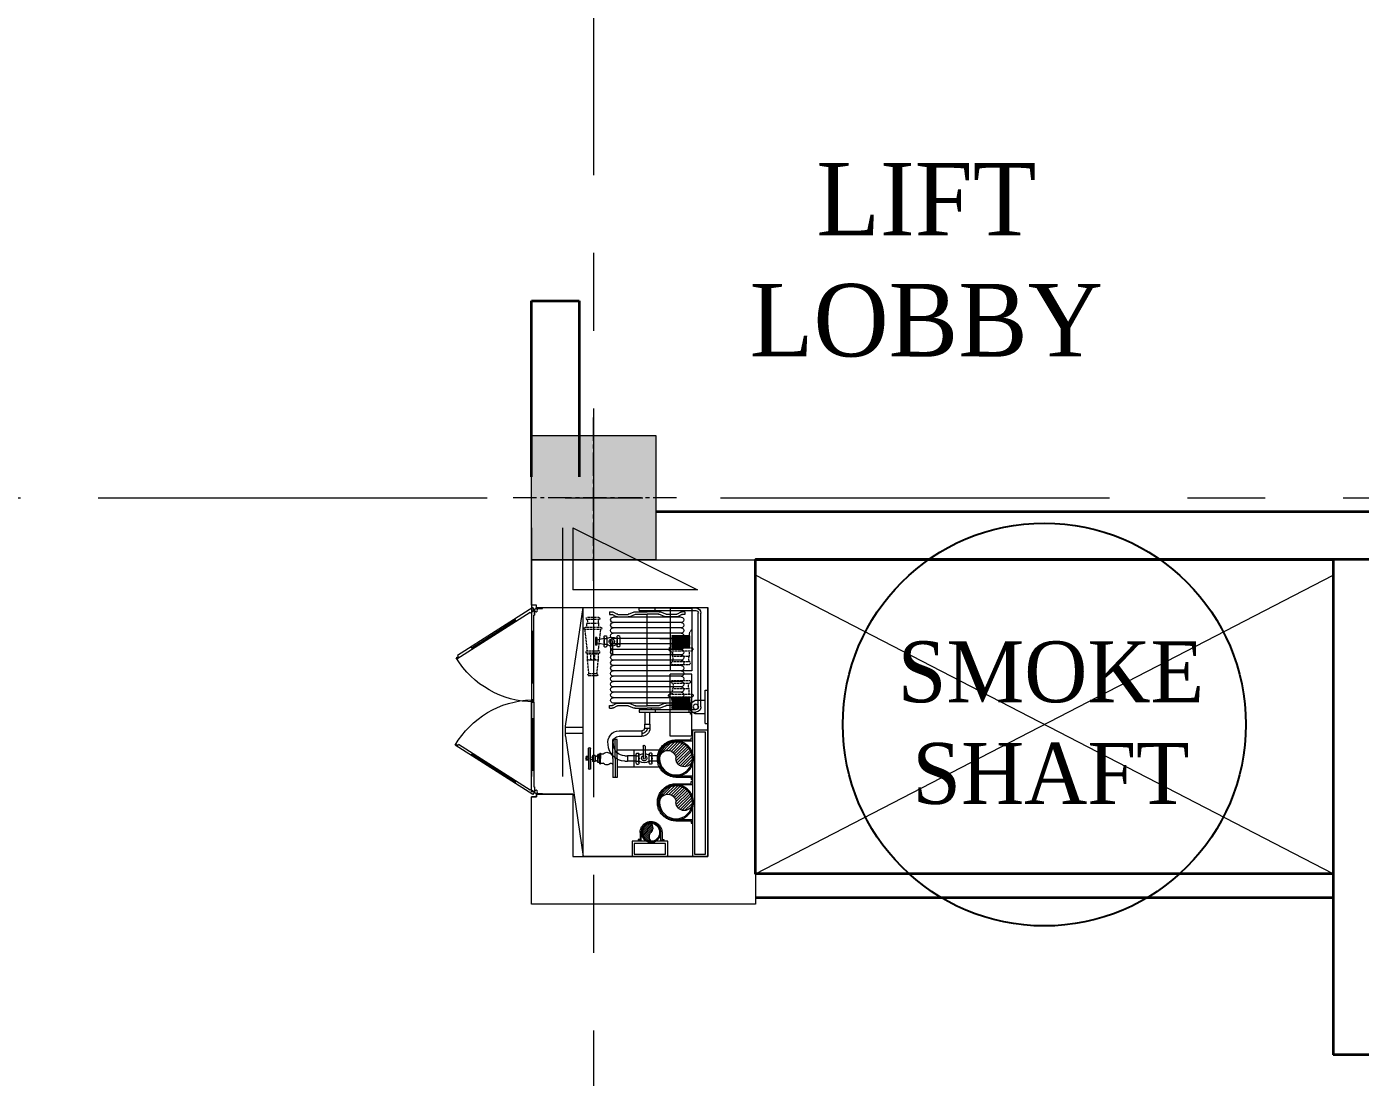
# Model space of a CAD drawing. Header units: inches. Extents: x 1789308 to 1948517, y 1504002 to 1708835.
# Drawn here: x 1890694 to 1891979, y 1666201 to 1667214 of the extents above; entities that cross this region are included whole.
import ezdxf

# ---------------------------------------------------------------- set-up
doc = ezdxf.new("R2010")
doc.units = ezdxf.units.IN
doc.header["$LTSCALE"] = 0.015
doc.header["$MEASUREMENT"] = 0
for name, pattern in [('$DDT_AUDIT_GENERATED_(C)', [0]), ('CENTER', [2, 1.25, -0.25, 0.25, -0.25]), ('CENTER2', [1.125, 0.75, -0.125, 0.125, -0.125]), ('DASHED', [19.05, 12.7, -6.35])]:
    doc.linetypes.add(name, pattern=pattern)
for name, color, linetype, lineweight in [('A-CUT-OUT LINE', 8, 'Continuous', 15), ('CENTER LINE', 1, 'CENTER2', 18), ('COLUMN - HACTH - STR', 25, '$DDT_AUDIT_GENERATED_(C)', 15), ('COLUMN - STR', 6, 'Continuous', 15), ('ELE', 8, 'Continuous', 13), ('ELE 3', 136, 'Continuous', 13), ('F-CUTOUT-SHAFT', 1, 'Continuous', 13), ('GRID - COLUMN - STR', 251, 'CENTER', 15), ('SECTION -  LINE - STR', 3, 'Continuous', 20), ('TEXT', 7, 'Continuous', 5), ('wall', 1, 'Continuous', 35)]:
    doc.layers.add(name, color=color, linetype=linetype, lineweight=lineweight)
for name, color, linetype in [('DIM - GRID - STR', 7, 'Continuous'), ('Fi_ Sprinkler Riser', 1, 'Continuous'), ('Fi_bracket', 8, 'Continuous'), ('FI_CLMP', 8, 'Continuous'), ('Fi_Hydrant Riser', 5, 'Continuous'), ('FI_Shaft', 4, 'Continuous'), ('Fi_Sprinkler Drain Pipe', 4, 'Continuous'), ('FIRE', 1, 'Continuous')]:
    doc.layers.add(name, color=color, linetype=linetype)
doc.styles.add('Scale M 100', font='times.ttf', dxfattribs={"width": 0.95, "height": 350})

# ---------------------------------------------------------------- blocks, each defined once
blk = doc.blocks.new('COL 600X600')
at = {"layer": 'COLUMN - HACTH - STR'}
h = blk.add_hatch(color=256, dxfattribs=at)
h.dxf.hatch_style = 1
h.paths.add_polyline_path([(-226608, -550894.5), (-226008, -550894.5), (-226008, -550294.5), (-226608, -550294.5)])
at = {"layer": 'CENTER LINE', "ltscale": 10000}
for points in [[(-226308, -550994.5), (-226308, -550194.5)], [(-225908, -550594.5), (-226708, -550594.5)]]:
    blk.add_lwpolyline(points, dxfattribs=at)
at = {"layer": 'COLUMN - STR', "ltscale": 100}
blk.add_lwpolyline([(-226608, -550294.5), (-226008, -550294.5), (-226008, -550894.5), (-226608, -550894.5)], close=True, dxfattribs=at)
blk = doc.blocks.new('F-FHC-DOOR')
at = {"layer": 'F-CUTOUT-SHAFT'}
for p, q in [((13.5, 22.5), (13.5, 53.1)), ((16.5, 53.1), (13.5, 53.1)), ((16.5, 22.5), (13.5, 22.5)), ((16.5, 22.5), (16.5, 53.1)), ((126.4, 12), (126.4, 0)), ((376.4, 6), (126.4, 6)), ((376.4, 12), (376.4, 0)), ((456.4, 12), (456.4, 5.4)), ((456.4, 5.4), (467.6, 5.4)), ((467.6, 5.4), (467.6, 0)), ((547.6, 12), (547.6, 0)), ((547.6, 6), (797.6, 6)), ((797.6, 12), (797.6, 0)), ((900, 15), (876.5, 15)), ((876.5, 12), (876.5, 15)), ((900, 15), (900, 12)), ((900, 12), (900, 0)), ((907.5, 22.5), (907.5, 53.1)), ((907.5, 53.1), (910.5, 53.1)), ((907.5, 22.5), (910.5, 22.5)), ((910.5, 22.5), (910.5, 53.1)), ((912, 24), (912, 53.1))]:
    blk.add_line(p, q, dxfattribs=at)
at = {"layer": 'F-CUTOUT-SHAFT', "color": 8}
for p, q in [((76.5, -73.1), (66.3, -79.5)), ((205.6, -287.2), (71.4, -76.3)), ((718.4, -287.2), (852.6, -76.3)), ((847.5, -73.1), (857.7, -79.5)), ((210.7, -284), (200.6, -290.4)), ((713.3, -284), (723.4, -290.4))]:
    blk.add_line(p, q, dxfattribs=at)
at = {"layer": 'F-CUTOUT-SHAFT'}
for points in [[(0, 0), (0, 24), (12, 24), (12, 53.1)], [(24, 0), (467.6, 0), (467.6, 5.4), (456.4, 5.4), (456.4, 12), (47.5, 12), (47.5, 15), (24, 15), (24, 0)], [(457.6, 6.6), (457.6, 12), (876.5, 12), (876.5, 15), (900, 15), (900, 0), (468.8, 0), (468.8, 6.6), (457.6, 6.6)], [(912, 24), (924, 24), (924, 0)]]:
    blk.add_lwpolyline(points, dxfattribs=at)
at = {"layer": 'F-CUTOUT-SHAFT', "color": 8}
for points in [[(11.3, 6.9), (249.5, -367.3), (254.1, -364.4), (248, -355), (253.6, -351.4), (34.1, -6.5), (36.6, -4.9), (24, 15), (11.3, 6.9)], [(669.6, -362.8), (665, -359.9), (889.9, -6.5), (887.4, -4.9), (900, 15), (912.7, 6.9), (681.2, -356.9), (675.6, -353.3), (669.6, -362.8)]]:
    blk.add_lwpolyline(points, dxfattribs=at)
at = {"layer": 'F-CUTOUT-SHAFT'}
for centre in [(24, 22.5), (900, 22.5)]:
    blk.add_circle(centre, 7.5, dxfattribs=at)
at = {"layer": 'F-CUTOUT-SHAFT', "color": 8}
for centre, radius, start, end in [((900, 15), 442.4, 180.3885, 238.61473), ((24, 15), 443.9, 300.53704, 358.06346)]:
    blk.add_arc(centre, radius, start, end, dxfattribs=at)
blk = doc.blocks.new('A$C2730630E')
at = {"layer": 'Fi_ Sprinkler Riser', "color": 8, "linetype": 'Continuous', "lineweight": 0}
for p, q in [((10.63, 9.2), (10.64, 9.19)), ((11.33, 9.06), (13.35, 7.04)), ((11.91, 7.93), (13.49, 6.34)), ((9, 5.28), (11.23, 3.06)), ((9.24, 5.6), (11.63, 3.2)), ((9.55, 5.85), (12, 3.39)), ((9.93, 6.01), (12.32, 3.62)), ((10.43, 6.07), (12.61, 3.89)), ((10.89, 6.17), (12.87, 4.19)), ((11.26, 6.35), (13.09, 4.52)), ((11.55, 6.62), (13.27, 4.9)), ((11.77, 6.95), (13.41, 5.31)), ((11.91, 7.37), (13.49, 5.79)), ((8.8, 4.37), (10.23, 2.94)), ((8.84, 4.89), (10.77, 2.96))]:
    blk.add_line(p, q, dxfattribs=at)
at = {"layer": 'Fi_ Sprinkler Riser', "color": 8, "lineweight": 0, "extrusion": (0, 0, -1)}
for centre, major_axis, start_param, end_param in [((10.36, 6.07), (2.22, 2.22), 1.57079632679487, 7.853981633974455), ((10.36, 7.64), (1.11, 1.11), 5.497779, 8.639372), ((10.36, 4.5), (1.11, 1.11), 2.356187, 5.497779)]:
    blk.add_ellipse(centre, major_axis=major_axis, ratio=1, start_param=start_param, end_param=end_param, dxfattribs=at)
at = {"layer": 'Fi_ Sprinkler Riser', "color": 8, "lineweight": 0}
blk.add_open_spline([(13.71, 6.07), (13.71, 5.93), (13.7, 5.78), (13.65, 5.39), (13.59, 5.15), (13.42, 4.68), (13.31, 4.46), (13.04, 4.04), (12.88, 3.85), (12.53, 3.5), (12.33, 3.35), (11.91, 3.09), (11.69, 2.98), (11.22, 2.82), (10.98, 2.77), (10.48, 2.71), (10.24, 2.71), (9.74, 2.77), (9.5, 2.82), (9.03, 2.98), (8.81, 3.09), (8.39, 3.35), (8.19, 3.51), (7.84, 3.85), (7.68, 4.04), (7.41, 4.46), (7.3, 4.68), (7.13, 5.15), (7.07, 5.39), (7, 5.88), (7, 6.13), (7.04, 6.62), (7.09, 6.86), (7.24, 7.34), (7.35, 7.56), (7.6, 7.99), (7.75, 8.19), (8.09, 8.55), (8.28, 8.71), (8.69, 8.99), (8.91, 9.1), (9.37, 9.28), (9.61, 9.35), (10.1, 9.42), (10.35, 9.43), (10.84, 9.4), (11.08, 9.36), (11.56, 9.21), (11.79, 9.12), (12.22, 8.87), (12.42, 8.73), (12.79, 8.4), (12.95, 8.21), (13.24, 7.81), (13.36, 7.59), (13.55, 7.13), (13.62, 6.89), (13.7, 6.46), (13.71, 6.27), (13.71, 6.07)], degree=3, knots=[-1.570271, -1.570271, -1.570271, -1.570271, -1.438651, -1.438651, -1.217221, -1.217221, -0.995791, -0.995791, -0.77436, -0.77436, -0.55293, -0.55293, -0.3315, -0.3315, -0.11007, -0.11007, 0.111361, 0.111361, 0.332791, 0.332791, 0.554221, 0.554221, 0.775651, 0.775651, 0.997082, 0.997082, 1.218512, 1.218512, 1.439942, 1.439942, 1.661372, 1.661372, 1.882803, 1.882803, 2.104233, 2.104233, 2.325663, 2.325663, 2.547093, 2.547093, 2.768524, 2.768524, 2.989954, 2.989954, 3.211384, 3.211384, 3.432815, 3.432815, 3.654245, 3.654245, 3.875675, 3.875675, 4.097105, 4.097105, 4.318536, 4.318536, 4.539966, 4.539966, 4.712914, 4.712914, 4.712914, 4.712914], dxfattribs=at)
at = {"layer": 'Fi_bracket', "color": 8, "lineweight": 0}
for p, q in [((2.93, 14.47), (0, 14.47)), ((0, 14.47), (0, 7.64)), ((2.51, 14.05), (0.42, 14.05)), ((0.42, 14.05), (0.42, 8.06)), ((2.51, 8.06), (2.51, 14.05)), ((2.93, 7.64), (2.93, 14.47)), ((0.42, 8.06), (2.51, 8.06)), ((0, 7.64), (2.93, 7.64)), ((24.19, 2.93), (0, 2.93)), ((0, 2.93), (0, 0)), ((24.19, 0), (24.19, 2.93)), ((0, 0), (24.19, 0)), ((23.77, 2.51), (0.42, 2.51)), ((0.42, 2.51), (0.42, 0.42)), ((0.42, 0.42), (23.77, 0.42)), ((23.77, 0.42), (23.77, 2.51))]:
    blk.add_line(p, q, dxfattribs=at)
at = {"layer": 'FI_CLMP', "color": 8, "lineweight": 0}
for p, q in [((3.24, 13.28), (3.03, 13.28)), ((3.03, 13.28), (3.03, 12.71)), ((3.24, 12.92), (3.24, 13.28)), ((4.61, 12.92), (3.24, 12.92)), ((3.03, 12.71), (4.61, 12.71)), ((3.03, 8.38), (3.03, 8.95)), ((3.03, 8.95), (4.61, 8.95)), ((3.24, 8.38), (3.03, 8.38)), ((4.61, 8.74), (3.24, 8.74)), ((3.24, 8.74), (3.24, 8.38)), ((6.8, 6.07), (6.8, 3.14)), ((7.01, 2.93), (7.01, 6.07)), ((13.71, 2.93), (13.71, 6.07)), ((13.92, 6.07), (13.92, 3.14)), ((15.18, 6.07), (15.18, 3.14)), ((15.39, 2.93), (15.39, 6.07)), ((22.09, 2.93), (22.09, 6.07)), ((22.3, 6.07), (22.3, 3.14)), ((6.8, 3.14), (6.38, 3.14)), ((6.38, 3.14), (6.38, 2.93)), ((6.38, 2.93), (7.01, 2.93)), ((14.35, 2.93), (13.71, 2.93)), ((13.92, 3.14), (14.35, 3.14)), ((14.35, 3.14), (14.35, 2.93)), ((15.18, 3.14), (14.76, 3.14)), ((14.76, 3.14), (14.76, 2.93)), ((14.76, 2.93), (15.39, 2.93)), ((22.73, 2.93), (22.09, 2.93)), ((22.3, 3.14), (22.73, 3.14)), ((22.73, 3.14), (22.73, 2.93))]:
    blk.add_line(p, q, dxfattribs=at)
for points, knots in [([(4.61, 12.92), (4.71, 12.92), (4.82, 12.91), (5.09, 12.87), (5.26, 12.82), (5.58, 12.69), (5.73, 12.6), (6.01, 12.39), (6.13, 12.27), (6.35, 12), (6.44, 11.85), (6.58, 11.53), (6.64, 11.37), (6.69, 11.05), (6.7, 10.91), (6.69, 10.62), (6.67, 10.48), (6.6, 10.2), (6.56, 10.06), (6.43, 9.8), (6.36, 9.68), (6.18, 9.45), (6.08, 9.34), (5.84, 9.13), (5.7, 9.04), (5.39, 8.88), (5.22, 8.82), (4.91, 8.76), (4.77, 8.74), (4.6, 8.74), (4.58, 8.74), (4.56, 8.74)], [4.714001, 4.714001, 4.714001, 4.714001, 4.866058, 4.866058, 5.114755, 5.114755, 5.363452, 5.363452, 5.612149, 5.612149, 5.860846, 5.860846, 6.109543, 6.109543, 6.3161, 6.3161, 6.522657, 6.522657, 6.729214, 6.729214, 6.935771, 6.935771, 7.142328, 7.142328, 7.391708, 7.391708, 7.641089, 7.641089, 7.845021, 7.845021, 7.879933, 7.879933, 7.879933, 7.879933]), ([(6.8, 5.94), (6.8, 6.08), (6.8, 6.23), (6.83, 6.63), (6.88, 6.89), (7.04, 7.4), (7.15, 7.64), (7.41, 8.09), (7.57, 8.31), (7.93, 8.69), (8.13, 8.87), (8.57, 9.16), (8.8, 9.29), (9.29, 9.48), (9.54, 9.55), (10.05, 9.63), (10.31, 9.64), (10.83, 9.61), (11.09, 9.57), (11.59, 9.43), (11.83, 9.33), (12.28, 9.08), (12.5, 8.93), (12.89, 8.59), (13.07, 8.4), (13.38, 7.99), (13.51, 7.76), (13.72, 7.29), (13.8, 7.04), (13.9, 6.55), (13.92, 6.31), (13.92, 6.07)], [1.534576, 1.534576, 1.534576, 1.534576, 1.65482, 1.65482, 1.876743, 1.876743, 2.098666, 2.098666, 2.32059, 2.32059, 2.542513, 2.542513, 2.764436, 2.764436, 2.98258, 2.98258, 3.201073, 3.201073, 3.419566, 3.419566, 3.638059, 3.638059, 3.856552, 3.856552, 4.075045, 4.075045, 4.293539, 4.293539, 4.512032, 4.512032, 4.712914, 4.712914, 4.712914, 4.712914]), ([(15.18, 5.94), (15.18, 6.08), (15.18, 6.23), (15.21, 6.63), (15.26, 6.89), (15.42, 7.39), (15.53, 7.64), (15.79, 8.09), (15.95, 8.31), (16.31, 8.69), (16.51, 8.86), (16.95, 9.16), (17.18, 9.29), (17.67, 9.48), (17.92, 9.55), (18.43, 9.63), (18.69, 9.64), (19.21, 9.61), (19.47, 9.57), (19.97, 9.43), (20.21, 9.33), (20.66, 9.08), (20.88, 8.93), (21.27, 8.59), (21.45, 8.4), (21.76, 7.98), (21.89, 7.76), (22.1, 7.29), (22.18, 7.04), (22.28, 6.55), (22.3, 6.31), (22.3, 6.07)], [1.534576, 1.534576, 1.534576, 1.534576, 1.65482, 1.65482, 1.876743, 1.876743, 2.098666, 2.098666, 2.32059, 2.32059, 2.542513, 2.542513, 2.764436, 2.764436, 2.98258, 2.98258, 3.201073, 3.201073, 3.419566, 3.419566, 3.638059, 3.638059, 3.856552, 3.856552, 4.075045, 4.075045, 4.293539, 4.293539, 4.512032, 4.512032, 4.712914, 4.712914, 4.712914, 4.712914])]:
    blk.add_open_spline(points, degree=3, knots=knots, dxfattribs=at)
for points in [[(4.6, 12.92), (4.6, 12.92), (4.6, 12.92), (4.61, 12.92)], [(13.92, 6.07), (13.92, 6.07), (13.92, 6.07), (13.92, 6.07)], [(22.3, 6.07), (22.3, 6.07), (22.3, 6.07), (22.3, 6.07)]]:
    blk.add_open_spline(points, degree=3, dxfattribs=at)
at = {"layer": 'Fi_Hydrant Riser', "color": 8, "linetype": 'Continuous', "lineweight": 0}
for p, q in [((19.01, 9.2), (19.02, 9.19)), ((19.71, 9.06), (21.73, 7.04)), ((20.29, 7.93), (21.87, 6.34)), ((17.38, 5.28), (19.61, 3.05)), ((17.62, 5.6), (20.01, 3.2)), ((17.92, 5.84), (20.38, 3.39)), ((18.31, 6.01), (20.71, 3.62)), ((18.81, 6.07), (21, 3.88)), ((19.27, 6.16), (21.25, 4.18)), ((19.64, 6.35), (21.47, 4.52)), ((19.93, 6.62), (21.65, 4.89)), ((20.15, 6.95), (21.79, 5.31)), ((20.29, 7.37), (21.87, 5.79)), ((17.17, 4.37), (18.61, 2.93)), ((17.22, 4.89), (19.15, 2.96))]:
    blk.add_line(p, q, dxfattribs=at)
at = {"layer": 'Fi_Hydrant Riser', "color": 8, "lineweight": 0, "extrusion": (0, 0, -1)}
for centre, major_axis, start_param, end_param in [((18.74, 6.07), (2.22, -2.22), 3.141593, 9.424778), ((18.74, 7.64), (1.11, -1.11), 3.926983, 7.068576), ((18.74, 4.5), (1.11, 1.11), 2.356187, 5.497779)]:
    blk.add_ellipse(centre, major_axis=major_axis, ratio=1, start_param=start_param, end_param=end_param, dxfattribs=at)
at = {"layer": 'Fi_Hydrant Riser', "color": 8, "lineweight": 0}
blk.add_open_spline([(22.09, 6.07), (22.09, 5.93), (22.08, 5.78), (22.03, 5.39), (21.97, 5.15), (21.8, 4.68), (21.69, 4.46), (21.42, 4.04), (21.26, 3.85), (20.91, 3.5), (20.71, 3.35), (20.29, 3.09), (20.07, 2.98), (19.6, 2.82), (19.36, 2.77), (18.86, 2.71), (18.62, 2.71), (18.12, 2.77), (17.88, 2.82), (17.41, 2.98), (17.19, 3.09), (16.77, 3.35), (16.57, 3.5), (16.22, 3.85), (16.06, 4.04), (15.79, 4.46), (15.68, 4.68), (15.51, 5.15), (15.45, 5.39), (15.38, 5.88), (15.38, 6.13), (15.42, 6.62), (15.47, 6.86), (15.62, 7.34), (15.73, 7.56), (15.98, 7.99), (16.13, 8.19), (16.47, 8.55), (16.66, 8.71), (17.07, 8.99), (17.29, 9.1), (17.75, 9.28), (17.99, 9.35), (18.48, 9.42), (18.73, 9.43), (19.22, 9.4), (19.46, 9.35), (19.94, 9.21), (20.17, 9.12), (20.6, 8.87), (20.8, 8.73), (21.17, 8.4), (21.33, 8.21), (21.62, 7.81), (21.74, 7.59), (21.93, 7.13), (22, 6.89), (22.08, 6.46), (22.09, 6.27), (22.09, 6.07)], degree=3, knots=[-1.570271, -1.570271, -1.570271, -1.570271, -1.438651, -1.438651, -1.217221, -1.217221, -0.995791, -0.995791, -0.77436, -0.77436, -0.55293, -0.55293, -0.3315, -0.3315, -0.11007, -0.11007, 0.111361, 0.111361, 0.332791, 0.332791, 0.554221, 0.554221, 0.775651, 0.775651, 0.997082, 0.997082, 1.218512, 1.218512, 1.439942, 1.439942, 1.661372, 1.661372, 1.882803, 1.882803, 2.104233, 2.104233, 2.325663, 2.325663, 2.547093, 2.547093, 2.768524, 2.768524, 2.989954, 2.989954, 3.211384, 3.211384, 3.432815, 3.432815, 3.654245, 3.654245, 3.875675, 3.875675, 4.097105, 4.097105, 4.318536, 4.318536, 4.539966, 4.539966, 4.712914, 4.712914, 4.712914, 4.712914], dxfattribs=at)
at = {"layer": 'FI_Shaft', "color": 8, "lineweight": 0}
for p, q in [((23.03, 27.19), (0, 23.81)), ((23.03, 27.19), (24.97, 27.19)), ((23.53, 23.81), (23.53, 27.19)), ((24.71, 23.81), (24.71, 27.19)), ((24.97, 27.19), (47.62, 23.81)), ((0, 0), (0, 23.81)), ((0, 23.81), (47.62, 23.81)), ((18.42, 22.86), (18.42, 23.23)), ((18.77, 23.17), (18.42, 23.17)), ((18.53, 22.86), (18.53, 23.23)), ((18.77, 23.17), (19.12, 23.17)), ((19, 22.86), (19, 23.23)), ((19.12, 22.86), (19.12, 23.23)), ((47.62, 23.81), (47.62, 0)), ((18.77, 22.77), (16.71, 22.77)), ((18.77, 22.45), (16.71, 22.45)), ((18.77, 22.82), (16.84, 22.82)), ((18.77, 22.41), (16.84, 22.41)), ((17.71, 20.62), (17.96, 20.72)), ((17.71, 20.62), (18.74, 20.62)), ((17.71, 20.62), (17.71, 20.5)), ((17.71, 20.5), (18.74, 20.5)), ((17.84, 20.5), (17.84, 19.99)), ((17.96, 21), (18.01, 21.05)), ((18.74, 21), (17.96, 21)), ((17.96, 20.72), (17.96, 21)), ((18.74, 20.72), (17.96, 20.72)), ((18.01, 21.05), (18.74, 21.05)), ((18.23, 22.01), (18.18, 21.97)), ((19.3, 21.97), (18.18, 21.97)), ((18.18, 21.54), (18.18, 21.97)), ((18.18, 21.54), (18.23, 21.5)), ((19.3, 21.54), (18.18, 21.54)), ((18.23, 21.5), (18.18, 21.54)), ((19.25, 22.01), (18.23, 22.01)), ((19.25, 21.5), (18.23, 21.5)), ((18.77, 22.86), (18.37, 22.86)), ((18.37, 22.82), (18.37, 22.86)), ((18.52, 22.01), (18.55, 22.41)), ((19.47, 21.05), (18.74, 21.05)), ((18.74, 21), (19.51, 21)), ((18.74, 20.72), (19.51, 20.72)), ((19.76, 20.62), (18.74, 20.62)), ((19.76, 20.5), (18.74, 20.5)), ((18.77, 22.86), (19.17, 22.86)), ((18.77, 22.82), (20.64, 22.82)), ((18.77, 22.77), (20.77, 22.77)), ((18.77, 22.45), (20.77, 22.45)), ((18.77, 22.41), (20.64, 22.41)), ((18.96, 22.01), (18.99, 22.41)), ((19.17, 22.82), (19.17, 22.86)), ((19.3, 21.97), (19.25, 22.01)), ((19.3, 21.54), (19.25, 21.5)), ((19.3, 21.54), (19.3, 21.97)), ((19.51, 21), (19.47, 21.05)), ((19.51, 20.72), (19.51, 21)), ((19.76, 20.62), (19.51, 20.72)), ((19.63, 20.5), (19.63, 19.99)), ((19.76, 20.62), (19.76, 20.5)), ((40.43, 21.2), (40.43, 21.46)), ((41.94, 21.46), (40.43, 21.46)), ((41.94, 21.2), (40.43, 21.2)), ((40.91, 21.2), (40.61, 19.83)), ((41.46, 21.2), (41.76, 19.83)), ((41.94, 21.2), (41.94, 21.46)), ((15.1, 17.72), (15.1, 18.14)), ((18.74, 18.14), (15.1, 18.14)), ((18.74, 18.14), (22.38, 18.14)), ((21.46, 18.04), (21.68, 18.06)), ((22.39, 17.69), (22.39, 18.12)), ((28.37, 18.77), (28.87, 18.77)), ((28.37, 18.77), (28.37, 18.29)), ((28.44, 18.04), (28.83, 17.34)), ((28.87, 18.77), (28.87, 18.35)), ((28.9, 18.23), (29.3, 17.53)), ((29.36, 5.09), (29.36, 18.07)), ((30.39, 5.09), (30.39, 18.07)), ((30.39, 5.09), (30.39, 18.07)), ((31.42, 5.09), (31.42, 18.07)), ((31.42, 5.09), (31.42, 18.07)), ((32.45, 5.09), (32.45, 18.07)), ((32.45, 5.09), (32.45, 18.07)), ((33.47, 5.09), (33.47, 18.07)), ((33.47, 5.09), (33.47, 18.07)), ((34.5, 5.09), (34.5, 18.07)), ((34.5, 5.09), (34.5, 18.07)), ((35.53, 5.09), (35.53, 18.07)), ((35.53, 5.09), (35.53, 18.07)), ((36.56, 5.09), (36.56, 18.07)), ((36.56, 5.09), (36.56, 18.07)), ((37.59, 5.09), (37.59, 18.07)), ((37.59, 5.09), (37.59, 18.07)), ((38.61, 5.09), (38.61, 18.07)), ((38.61, 5.09), (38.61, 18.07)), ((38.83, 18.52), (41.12, 18.52)), ((38.83, 18.13), (41.12, 18.13)), ((39.64, 5.09), (39.64, 18.07)), ((39.64, 5.09), (39.64, 18.07)), ((40.14, 19.72), (40.14, 19.42)), ((41.94, 19.83), (40.43, 19.83)), ((41.94, 19.31), (40.43, 19.31)), ((40.66, 19.77), (40.66, 19.37)), ((40.67, 5.09), (40.67, 18.07)), ((40.67, 5.09), (40.67, 18.07)), ((41.7, 19.77), (41.7, 19.37)), ((41.7, 5.09), (41.7, 18.07)), ((41.7, 5.09), (41.7, 18.07)), ((42.23, 19.72), (42.23, 19.42)), ((42.72, 5.09), (42.72, 18.07)), ((42.72, 5.09), (42.72, 18.07)), ((43.75, 5.09), (43.75, 18.07)), ((43.75, 5.09), (43.75, 18.07)), ((44.78, 5.09), (44.78, 18.07)), ((44.78, 5.09), (44.78, 18.07)), ((45.81, 5.09), (45.81, 18.07)), ((46.31, 18.23), (45.91, 17.53)), ((46.84, 18.77), (46.34, 18.77)), ((46.34, 18.77), (46.34, 18.35)), ((46.77, 18.04), (46.37, 17.34)), ((46.84, 18.77), (46.84, 18.29)), ((18.74, 17.72), (15.1, 17.72)), ((15.1, 17.3), (15.1, 17.72)), ((18.74, 17.72), (15.1, 17.72)), ((18.74, 17.3), (15.1, 17.3)), ((17.1, 9.23), (17.1, 17.3)), ((18.26, 15.83), (18.26, 15.36)), ((18.26, 13.68), (18.26, 15.36)), ((19.28, 15.34), (18.26, 15.34)), ((19.28, 15.34), (18.26, 15.34)), ((18.74, 17.72), (22.38, 17.72)), ((18.74, 17.72), (22.38, 17.72)), ((18.74, 17.3), (22.38, 17.3)), ((19.28, 15.83), (19.28, 15.36)), ((19.28, 13.68), (19.28, 15.36)), ((20.38, 9.23), (20.38, 17.3)), ((22.39, 17.3), (22.39, 17.69)), ((23.02, 16.96), (23.02, 12.59)), ((24.05, 16.97), (24.05, 12.59)), ((28.87, 17.22), (28.87, 15.24)), ((29.36, 17.29), (29.36, 15.19)), ((40.14, 16.93), (40.14, 17.23)), ((41.94, 17.34), (40.43, 17.34)), ((41.94, 16.82), (40.43, 16.82)), ((40.66, 16.88), (40.66, 17.28)), ((41.7, 16.88), (41.7, 17.28)), ((42.23, 16.93), (42.23, 17.23)), ((45.85, 17.29), (45.85, 15.19)), ((46.34, 17.22), (46.34, 15.24)), ((20.38, 14.14), (17.1, 14.14)), ((17.7, 13.56), (17.7, 13.27)), ((17.99, 13.68), (19.49, 13.68)), ((17.99, 13.15), (19.49, 13.15)), ((18.22, 13.62), (18.22, 13.21)), ((19.26, 13.62), (19.26, 13.21)), ((19.78, 13.56), (19.78, 13.27)), ((28.14, 13.09), (27.64, 13.09)), ((27.64, 13.09), (27.64, 2.29)), ((28.14, 13.09), (28.14, 2.29)), ((28.37, 13.87), (28.37, 11.58)), ((28.85, 15.15), (28.41, 14.06)), ((28.83, 13.74), (28.83, 11.58)), ((29.32, 15), (28.85, 13.83)), ((45.89, 15), (46.36, 13.83)), ((46.36, 15.15), (46.8, 14.06)), ((46.38, 13.74), (46.38, 11.58)), ((46.84, 13.87), (46.84, 11.58)), ((47.07, 13.09), (47.57, 13.09)), ((47.07, 13.09), (47.07, 2.29)), ((47.57, 13.09), (47.57, 2.29)), ((17.7, 10.78), (17.7, 11.07)), ((17.99, 11.18), (19.49, 11.18)), ((17.99, 10.66), (19.49, 10.66)), ((18.22, 10.72), (18.22, 11.13)), ((18.26, 9.6), (18.26, 10.66)), ((21.1, 12.37), (18.8, 12.37)), ((21.1, 11.97), (18.8, 11.97)), ((19.26, 10.72), (19.26, 11.13)), ((19.28, 9.59), (19.28, 10.66)), ((19.78, 10.78), (19.78, 11.07)), ((24.05, 12.59), (23.02, 12.59)), ((25.32, 12.09), (24.54, 12.09)), ((24.56, 12.09), (24.56, 11.07)), ((25.32, 11.07), (24.56, 11.07)), ((25.32, 12.09), (25.32, 11.07)), ((27.53, 12.05), (25.32, 12.05)), ((27.53, 11.11), (25.32, 11.11)), ((27.64, 12.37), (27.53, 12.37)), ((27.53, 10.79), (27.53, 12.37)), ((27.64, 10.79), (27.53, 10.79)), ((28.37, 12.37), (28.14, 12.37)), ((28.37, 10.79), (28.14, 10.79)), ((28.37, 9.29), (28.37, 11.58)), ((28.83, 9.42), (28.83, 11.58)), ((28.83, 11.58), (46.38, 11.58)), ((46.38, 9.42), (46.38, 11.58)), ((46.84, 12.37), (47.07, 12.37)), ((46.84, 9.29), (46.84, 11.58)), ((46.84, 10.79), (47.07, 10.79)), ((47.57, 12.37), (47.68, 12.37)), ((47.57, 10.79), (47.68, 10.79)), ((47.68, 12.37), (47.68, 10.79)), ((28.14, 10.07), (27.64, 10.07)), ((28.85, 8.01), (28.41, 9.1)), ((29.32, 8.15), (28.85, 9.33)), ((28.87, 5.94), (28.87, 7.92)), ((29.36, 5.87), (29.36, 7.97)), ((41.7, 9.18), (41.7, 6.34)), ((45.85, 5.87), (45.85, 7.97)), ((45.89, 8.15), (46.36, 9.33)), ((46.34, 5.94), (46.34, 7.92)), ((46.36, 8.01), (46.8, 9.1)), ((47.07, 10.07), (47.57, 10.07)), ((23.02, 3.07), (23.02, 7.19)), ((23.02, 7.19), (34.91, 7.19)), ((28.2, 3.54), (28.2, 6.74)), ((28.42, 6.74), (28.42, 3.54)), ((28.44, 3.54), (28.44, 6.74)), ((28.44, 5.12), (28.83, 5.82)), ((28.65, 6.74), (28.65, 3.54)), ((28.67, 3.54), (28.67, 6.74)), ((28.89, 6.74), (28.89, 3.54)), ((28.9, 3.54), (28.9, 6.74)), ((28.9, 4.93), (29.3, 5.63)), ((29.12, 6.74), (29.12, 3.54)), ((29.14, 3.54), (29.14, 6.74)), ((29.35, 6.74), (29.35, 3.54)), ((29.37, 3.54), (29.37, 6.74)), ((29.59, 6.74), (29.59, 3.54)), ((29.61, 3.54), (29.61, 6.74)), ((29.82, 6.74), (29.82, 3.54)), ((29.84, 3.54), (29.84, 6.74)), ((30.06, 6.74), (30.06, 3.54)), ((30.07, 3.56), (30.07, 6.77)), ((30.29, 6.77), (30.29, 3.56)), ((30.31, 3.54), (30.31, 6.74)), ((30.52, 6.74), (30.52, 3.54)), ((34.91, 3.07), (34.91, 7.19)), ((35.54, 3.07), (35.54, 7.19)), ((47.44, 7.19), (35.54, 7.19)), ((39.93, 6.74), (39.93, 3.54)), ((40.15, 3.54), (40.15, 6.74)), ((40.16, 6.77), (40.16, 3.56)), ((40.38, 3.56), (40.38, 6.77)), ((40.4, 6.74), (40.4, 3.54)), ((40.61, 3.54), (40.61, 6.74)), ((40.63, 6.74), (40.63, 3.54)), ((40.67, 7.26), (40.67, 6.34)), ((40.85, 3.54), (40.85, 6.74)), ((40.87, 6.74), (40.87, 3.54)), ((41.08, 3.54), (41.08, 6.74)), ((41.1, 6.74), (41.1, 3.54)), ((41.32, 3.54), (41.32, 6.74)), ((41.33, 6.74), (41.33, 3.54)), ((41.55, 3.54), (41.55, 6.74)), ((41.57, 6.74), (41.57, 3.54)), ((41.78, 3.54), (41.78, 6.74)), ((41.8, 6.74), (41.8, 3.54)), ((42.02, 3.54), (42.02, 6.74)), ((42.04, 6.74), (42.04, 3.54)), ((42.25, 3.54), (42.25, 6.74)), ((46.31, 4.93), (45.91, 5.63)), ((46.77, 5.12), (46.37, 5.82)), ((47.44, 3.07), (47.44, 7.19)), ((23.02, 3.07), (34.91, 3.07)), ((27.9, 3.2), (27.37, 2.42)), ((27.9, 3.2), (29.36, 3.2)), ((28.37, 4.39), (28.37, 4.87)), ((28.37, 4.39), (28.87, 4.39)), ((28.87, 4.39), (28.87, 4.81)), ((29.36, 3.2), (29.89, 2.42)), ((47.44, 3.07), (35.54, 3.07)), ((46.34, 4.39), (46.34, 4.81)), ((46.84, 4.39), (46.34, 4.39)), ((46.84, 4.39), (46.84, 4.87)), ((47.62, 0), (0, 0)), ((25.43, 0.49), (31.83, 0.49)), ((25.43, 0.49), (25.43, 0)), ((25.43, 0), (31.83, 0)), ((27.37, 2.42), (27.37, 0.49)), ((28.63, 1.8), (46.58, 1.8)), ((28.63, 1.3), (46.58, 1.3)), ((29.89, 2.42), (29.89, 0.49)), ((31.83, 0.49), (31.83, 0))]:
    blk.add_line(p, q, dxfattribs=at)
at = {"layer": 'FI_Shaft', "color": 8, "linetype": 'DASHED', "lineweight": 0}
for p, q in [((34.95, 22.72), (37.6, 23)), ((37.6, 23), (38.92, 23)), ((38.73, 20.92), (38.73, 23)), ((38.92, 23.28), (39.3, 23.28)), ((38.92, 20.64), (38.92, 23.28)), ((39.3, 23), (43.46, 23.47)), ((39.3, 20.64), (39.3, 23.28)), ((43.46, 20.45), (43.46, 23.47)), ((43.83, 20.45), (43.83, 23.47)), ((43.83, 23.1), (44.59, 23.1)), ((44.59, 20.83), (44.59, 23.1)), ((45.35, 20.83), (45.35, 23.1)), ((45.72, 20.83), (45.72, 23.1)), ((34.57, 21.2), (34.57, 22.72)), ((34.95, 21.2), (34.95, 22.72)), ((34.95, 21.2), (37.6, 20.92)), ((37.6, 21.11), (37.6, 22.81)), ((37.6, 20.92), (38.92, 20.92)), ((37.79, 22.34), (38.73, 22.34)), ((37.79, 21.58), (38.73, 21.58)), ((38.92, 20.64), (39.3, 20.64)), ((39.3, 20.92), (43.46, 20.45)), ((43.83, 20.83), (44.59, 20.83)), ((30.54, 6.72), (28.12, 6.72)), ((30.54, 7.24), (30.54, 3.04)), ((31.07, 7.24), (31.07, 3.04)), ((31.07, 6.72), (32.12, 6.72)), ((32.12, 6.72), (32.12, 3.57)), ((33.17, 6.72), (33.17, 3.57)), ((33.69, 6.72), (33.69, 3.57)), ((36.76, 6.72), (36.76, 3.57)), ((37.29, 6.72), (37.29, 3.57)), ((38.34, 6.72), (38.34, 3.57)), ((39.39, 6.72), (38.34, 6.72)), ((39.39, 7.24), (39.39, 3.04)), ((39.91, 7.24), (39.91, 3.04)), ((39.91, 6.72), (42.33, 6.72)), ((30.54, 3.57), (28.12, 3.57)), ((31.07, 3.57), (32.12, 3.57)), ((39.39, 3.57), (38.34, 3.57)), ((39.91, 3.57), (42.33, 3.57))]:
    blk.add_line(p, q, dxfattribs=at)
at = {"layer": 'FI_Shaft', "color": 8, "lineweight": 0, "extrusion": (0, 0, -1)}
for centre, major_axis, start_param, end_param in [((18.48, 23.23), (0.0414, 0.0414), 3.926983, 7.068576), ((18.77, 23), (0.202, -0.202), 2.998111, 3.933202), ((18.77, 23), (0.202, -0.202), 3.920764, 4.855855), ((19.06, 23.23), (0.0414, 0.0414), 3.926983, 7.068576), ((16.84, 22.61), (0.145, 0.145), 2.356187, 5.497779), ((17.81, 21.55), (0.412, 0.412), 0.870113, 1.806472), ((19.67, 21.55), (0.412, -0.412), 1.335106, 2.271464), ((20.64, 22.61), (0.145, -0.145), 3.926983, 7.068576), ((18.45, 19.3), (0.648, 0.648), 3.068946, 4.771156), ((17.42, 18.56), (0.311, 0.311), 0.668619, 2.023005), ((21.49, 15.83), (2.28, -2.28), 2.356187, 3.913704), ((21.49, 15.83), (1.56, 1.56), 3.926983, 5.4845), ((20.06, 18.56), (0.311, -0.311), 1.118572, 2.472958), ((19.03, 19.3), (0.648, 0.648), 6.224403, 7.926613), ((21.89, 16.95), (1.52, -1.52), 3.716358, 5.492813), ((21.89, 16.95), (0.798, 0.798), 5.287154, 7.06361), ((28.87, 18.29), (0.349, -0.349), 1.839926, 2.356187), ((29.11, 18.35), (0.174, 0.174), 3.410723, 3.926983), ((29.88, 18.07), (0.363, -0.363), 2.356187, 5.497779), ((30.91, 18.07), (0.363, -0.363), 2.356187, 5.497779), ((31.93, 18.07), (0.363, 0.363), 3.926983, 7.068576), ((32.96, 18.07), (0.363, 0.363), 3.926983, 7.068576), ((33.99, 18.07), (0.363, 0.363), 3.926983, 7.068576), ((35.02, 18.07), (0.363, 0.363), 3.926983, 7.068576), ((36.04, 18.07), (0.363, -0.363), 2.356187, 5.497779), ((37.07, 18.07), (0.363, -0.363), 2.356187, 5.497779), ((38.1, 18.07), (0.363, -0.363), 2.356187, 5.497779), ((39.13, 18.07), (0.363, -0.363), 2.356187, 5.497779), ((38.83, 18.33), (0.139, 0.139), 2.356187, 5.497779), ((40.15, 18.07), (0.363, 0.363), 3.926983, 7.068576), ((40.22, 19.72), (0.0591, -0.0591), 2.356187, 3.574352), ((40.22, 19.42), (0.0591, -0.0591), 1.138021, 2.356187), ((40.4, 19.24), (0.423, 0.423), 5.145148, 5.949916), ((40.4, 19.91), (0.423, -0.423), 0.333254, 1.138021), ((40.5, 19.31), (0.101, -0.101), 0.427847, 2.337049), ((41.18, 17.53), (1.63, -1.63), 3.697989, 4.155977), ((41.18, 21.61), (1.63, -1.63), 0.556396, 1.014384), ((41.12, 18.33), (0.357, -0.357), 2.756044, 8.239515), ((41.18, 18.07), (0.363, 0.363), 3.926983, 7.068576), ((41.12, 18.33), (0.139, -0.139), 3.926983, 7.068576), ((41.97, 19.24), (0.423, 0.423), 5.045643, 5.85041), ((41.97, 19.91), (0.423, 0.423), 2.003556, 2.808323), ((42.21, 18.07), (0.363, 0.363), 3.926983, 7.068576), ((41.9, 19.17), (0.0991, 0.0991), 3.990756, 5.484414), ((40.36, 18.33), (1.16, -1.16), -1.332353, -0.238458), ((42.14, 19.72), (0.0591, -0.0591), 4.279614, 5.497779), ((42.14, 19.42), (0.0591, -0.0591), -0.785406, 0.432759), ((43.24, 18.07), (0.363, 0.363), 3.926983, 7.068576), ((44.27, 18.07), (0.363, -0.363), 2.356187, 5.497779), ((45.29, 18.07), (0.363, -0.363), 2.356187, 5.497779), ((46.1, 18.35), (0.174, 0.174), 0.78539, 1.301651), ((46.34, 18.29), (0.349, -0.349), -0.785406, -0.269146), ((28.62, 17.22), (0.174, -0.174), -1.301666, -0.785406), ((28.87, 17.29), (0.349, 0.349), 0.26913, 0.78539), ((40.22, 17.23), (0.0591, -0.0591), 2.356187, 3.574352), ((40.22, 16.93), (0.0591, 0.0591), 2.708818, 3.926983), ((40.4, 16.74), (0.423, -0.423), 3.574352, 4.37912), ((40.4, 17.42), (0.423, -0.423), 0.333254, 1.138021), ((41.18, 15.04), (1.63, 1.63), 5.268785, 5.726773), ((41.18, 19.12), (1.63, 1.63), 2.127193, 2.585181), ((41.97, 16.74), (0.423, -0.423), 3.474846, 4.279614), ((41.97, 17.42), (0.423, 0.423), 2.003556, 2.808323), ((41.9, 17.48), (0.0991, -0.0991), 0.798756, 2.292414), ((42.14, 17.23), (0.0591, 0.0591), 5.85041, 7.068576), ((42.14, 16.93), (0.0591, -0.0591), -0.785406, 0.432759), ((46.34, 17.29), (0.349, -0.349), 2.356187, 2.872447), ((46.59, 17.22), (0.174, 0.174), 3.926983, 4.443243), ((17.78, 13.56), (0.0591, -0.0591), 2.356187, 3.574352), ((17.78, 13.27), (0.0591, -0.0591), 1.138021, 2.356187), ((17.96, 13.08), (0.423, -0.423), 3.574352, 4.37912), ((17.96, 13.75), (0.423, -0.423), 0.333254, 1.138021), ((19.57, 12.17), (1.16, -1.16), 1.809239, 2.903134), ((18.03, 13.01), (0.0991, 0.0991), 5.511145, 7.004803), ((18.74, 11.38), (1.63, 1.63), 5.268785, 5.726773), ((18.74, 15.45), (1.63, -1.63), 0.556396, 1.014384), ((19.52, 13.08), (0.423, -0.423), 3.474846, 4.279614), ((19.52, 13.75), (0.423, 0.423), 2.003556, 2.808323), ((19.57, 13.01), (0.0991, 0.0991), 3.990756, 5.484414), ((18.2, 12.24), (1.03, -1.03), -1.352492, -0.872427), ((19.7, 13.56), (0.0591, -0.0591), 4.279614, 5.497779), ((19.7, 13.27), (0.0591, 0.0591), 0.78539, 2.003556), ((28.87, 13.87), (0.349, 0.349), 3.926983, 4.311292), ((29.08, 13.74), (0.174, -0.174), 2.356187, 2.740495), ((28.62, 15.24), (0.174, 0.174), 0.78539, 1.169699), ((28.87, 15.19), (0.349, -0.349), -0.785406, -0.401097), ((46.34, 15.19), (0.349, 0.349), 3.542674, 3.926983), ((46.59, 15.24), (0.174, 0.174), 3.542674, 3.926983), ((46.13, 13.74), (0.174, 0.174), 0.401082, 0.78539), ((46.34, 13.87), (0.349, 0.349), 0.401082, 0.78539), ((17.78, 11.07), (0.0591, 0.0591), 3.926983, 5.145148), ((17.78, 10.78), (0.0591, -0.0591), 1.138021, 2.356187), ((17.96, 10.59), (0.423, 0.423), 5.145148, 5.949916), ((17.96, 11.26), (0.423, -0.423), 0.333254, 1.138021), ((18.03, 11.33), (0.0991, -0.0991), -0.721633, 0.772025), ((18.74, 8.88), (1.63, -1.63), 3.697989, 4.155977), ((18.74, 12.96), (1.63, 1.63), 2.127193, 2.585181), ((18.8, 12.17), (0.357, 0.357), 1.185247, 6.668719), ((18.8, 12.17), (0.139, 0.139), 2.356187, 5.497779), ((19.52, 10.59), (0.423, -0.423), 3.474846, 4.279614), ((19.52, 11.26), (0.423, 0.423), 2.003556, 2.808323), ((18.2, 12.1), (1.03, -1.03), -0.698385, -0.21832), ((19.57, 11.33), (0.0991, -0.0991), 0.798756, 2.292414), ((19.7, 11.07), (0.0591, -0.0591), 4.279614, 5.497779), ((19.7, 10.78), (0.0591, -0.0591), -0.785406, 0.432759), ((21.1, 12.17), (0.139, -0.139), 3.926983, 7.068576), ((24.54, 12.59), (1.08, 1.08), 2.356187, 3.926983), ((24.54, 12.59), (0.712, -0.712), 0.78539, 2.356187), ((24.54, 12.59), (0.349, -0.349), 0.78539, 2.356187), ((28.87, 9.29), (0.349, 0.349), 3.542674, 3.926983), ((29.08, 9.42), (0.174, 0.174), 3.542674, 3.926983), ((28.62, 7.92), (0.174, 0.174), 0.401082, 0.78539), ((28.87, 7.97), (0.349, 0.349), 0.401082, 0.78539), ((46.34, 7.97), (0.349, 0.349), 3.926983, 4.311292), ((46.59, 7.92), (0.174, -0.174), 2.356187, 2.740495), ((46.13, 9.42), (0.174, 0.174), 0.78539, 1.169699), ((46.34, 9.29), (0.349, -0.349), -0.785406, -0.401097), ((28.31, 6.74), (0.0767, -0.0767), 2.356187, 5.497779), ((28.87, 4.87), (0.349, -0.349), 2.356187, 2.872447), ((28.54, 6.74), (0.0767, -0.0767), 2.356187, 5.497779), ((28.78, 6.74), (0.0767, -0.0767), 2.356187, 5.497779), ((28.62, 5.94), (0.174, 0.174), 0.78539, 1.301651), ((29.01, 6.74), (0.0767, -0.0767), 2.356187, 5.497779), ((29.25, 6.74), (0.0767, -0.0767), 2.356187, 5.497779), ((28.87, 5.87), (0.349, -0.349), -0.785406, -0.269146), ((29.48, 6.74), (0.0767, -0.0767), 2.356187, 5.497779), ((29.71, 6.74), (0.0767, -0.0767), 2.356187, 5.497779), ((29.95, 6.74), (0.0767, -0.0767), 2.356187, 5.497779), ((30.18, 6.77), (0.0767, -0.0767), 2.356187, 5.497779), ((30.42, 6.74), (0.0767, -0.0767), 2.356187, 5.497779), ((46.34, 5.87), (0.349, -0.349), 1.839926, 2.356187), ((46.59, 5.94), (0.174, 0.174), 3.410723, 3.926983), ((46.34, 4.87), (0.349, 0.349), 0.26913, 0.78539), ((28.63, 2.29), (0.349, -0.349), 3.141593, 9.424778), ((28.31, 3.54), (0.0767, -0.0767), -0.785406, 2.356187), ((28.54, 3.54), (0.0767, -0.0767), -0.785406, 2.356187), ((28.78, 3.54), (0.0767, -0.0767), -0.785406, 2.356187), ((29.11, 4.81), (0.174, -0.174), 2.356187, 2.872447), ((29.01, 3.54), (0.0767, -0.0767), -0.785406, 2.356187), ((29.25, 3.54), (0.0767, -0.0767), -0.785406, 2.356187), ((29.88, 5.09), (0.363, -0.363), -0.785406, 2.356187), ((29.48, 3.54), (0.0767, -0.0767), -0.785406, 2.356187), ((29.71, 3.54), (0.0767, -0.0767), -0.785406, 2.356187), ((29.95, 3.54), (0.0767, -0.0767), -0.785406, 2.356187), ((30.18, 3.57), (0.0767, -0.0767), -0.785406, 2.356187), ((30.42, 3.54), (0.0767, -0.0767), -0.785406, 2.356187), ((30.91, 5.09), (0.363, -0.363), -0.785406, 2.356187), ((31.93, 5.09), (0.363, -0.363), -0.785406, 2.356187), ((32.96, 5.09), (0.363, -0.363), -0.785406, 2.356187), ((33.99, 5.09), (0.363, -0.363), -0.785406, 2.356187), ((35.02, 5.09), (0.363, 0.363), 0.78539, 3.926983), ((36.04, 5.09), (0.363, 0.363), 0.78539, 3.926983), ((37.07, 5.09), (0.363, 0.363), 0.78539, 3.926983), ((38.1, 5.09), (0.363, -0.363), -0.785406, 2.356187), ((39.13, 5.09), (0.363, -0.363), -0.785406, 2.356187), ((40.15, 5.09), (0.363, -0.363), -0.785406, 2.356187), ((41.18, 5.09), (0.363, -0.363), -0.785406, 2.356187), ((42.21, 5.09), (0.363, -0.363), -0.785406, 2.356187), ((43.24, 5.09), (0.363, 0.363), 0.78539, 3.926983), ((44.27, 5.09), (0.363, 0.363), 0.78539, 3.926983), ((45.29, 5.09), (0.363, 0.363), 0.78539, 3.926983), ((46.1, 4.81), (0.174, -0.174), -1.301666, -0.785406), ((28.63, 2.29), (0.698, -0.698), 0.78539, 2.356187), ((28.63, 2.29), (0.349, -0.349), 0.78539, 2.356187), ((46.58, 2.29), (0.698, -0.698), -0.785406, 0.78539), ((46.58, 2.29), (0.349, -0.349), -0.785406, 0.78539)]:
    blk.add_ellipse(centre, major_axis=major_axis, ratio=1, start_param=start_param, end_param=end_param, dxfattribs=at)
at = {"layer": 'FI_Shaft', "color": 8, "linetype": 'DASHED', "lineweight": 0, "extrusion": (0, 0, -1)}
for centre, major_axis, start_param, end_param in [((37.79, 22.81), (0.134, -0.134), 2.356187, 3.926983), ((43.64, 23.47), (0.134, 0.134), 3.926983, 7.068576), ((44.97, 23.91), (0.634, -0.634), 0.350055, 1.220726), ((45.53, 23.1), (0.134, 0.134), 3.926983, 7.068576), ((34.76, 22.72), (0.134, -0.134), 2.356187, 5.497779), ((34.76, 21.2), (0.134, -0.134), -0.785406, 2.356187), ((37.79, 22.53), (0.134, -0.134), 0.78539, 2.356187), ((37.79, 22.15), (0.134, 0.134), 3.926983, 5.497779), ((37.79, 21.77), (0.134, -0.134), 0.78539, 2.356187), ((37.79, 21.39), (0.134, 0.134), 3.926983, 5.497779), ((37.79, 21.11), (0.134, 0.134), 2.356187, 3.926983), ((43.64, 20.45), (0.134, -0.134), -0.785406, 2.356187), ((44.97, 20.01), (0.634, 0.634), 5.062444, 5.933115), ((45.53, 20.83), (0.134, -0.134), -0.785406, 2.356187), ((30.8, 7.24), (0.186, -0.186), 2.356187, 5.497779), ((32.12, 8.11), (0.987, -0.987), 0.78539, 1.630624), ((32.64, 7.84), (0.88, 0.88), 1.920851, 2.791522), ((33.43, 6.72), (0.186, 0.186), 3.926983, 7.068576), ((28.12, 2.17), (0.987, 0.987), 4.630948, 5.497779), ((30.8, 3.04), (0.186, 0.186), 0.78539, 3.926983), ((32.64, 2.44), (0.88, -0.88), 3.491648, 4.362318), ((33.43, 3.57), (0.186, -0.186), -0.785406, 2.356187)]:
    blk.add_ellipse(centre, major_axis=major_axis, ratio=1, start_param=start_param, end_param=end_param, dxfattribs=at)
at = {"layer": 'FI_Shaft', "color": 8, "lineweight": 0}
for centre, major_axis, start_param, end_param in [((41.95, 18.33), (1.16, 1.16), 1.809239, 2.903134), ((40.41, 17.48), (0.0991, 0.0991), 3.940349, 5.434007), ((40.04, 6.74), (-0.0767, -0.0767), 2.356187, 5.497779), ((40.27, 6.77), (-0.0767, -0.0767), 2.356187, 5.497779), ((40.51, 6.74), (-0.0767, -0.0767), 2.356187, 5.497779), ((40.74, 6.74), (-0.0767, -0.0767), 2.356187, 5.497779), ((40.97, 6.74), (-0.0767, -0.0767), 2.356187, 5.497779), ((41.21, 6.74), (-0.0767, -0.0767), 2.356187, 5.497779), ((41.44, 6.74), (-0.0767, -0.0767), 2.356187, 5.497779), ((41.68, 6.74), (-0.0767, -0.0767), 2.356187, 5.497779), ((41.91, 6.74), (-0.0767, -0.0767), 2.356187, 5.497779), ((42.14, 6.74), (-0.0767, -0.0767), 2.356187, 5.497779), ((40.04, 3.54), (-0.0767, -0.0767), -0.785406, 2.356187), ((40.27, 3.57), (-0.0767, -0.0767), -0.785406, 2.356187), ((40.51, 3.54), (-0.0767, -0.0767), -0.785406, 2.356187), ((40.74, 3.54), (-0.0767, -0.0767), -0.785406, 2.356187), ((40.97, 3.54), (-0.0767, -0.0767), -0.785406, 2.356187), ((41.21, 3.54), (-0.0767, -0.0767), -0.785406, 2.356187), ((41.44, 3.54), (-0.0767, -0.0767), -0.785406, 2.356187), ((41.68, 3.54), (-0.0767, -0.0767), -0.785406, 2.356187), ((41.91, 3.54), (-0.0767, -0.0767), -0.785406, 2.356187), ((42.14, 3.54), (-0.0767, -0.0767), -0.785406, 2.356187)]:
    blk.add_ellipse(centre, major_axis=major_axis, ratio=1, start_param=start_param, end_param=end_param, dxfattribs=at)
at = {"layer": 'FI_Shaft', "color": 8, "linetype": 'DASHED', "lineweight": 0}
for centre, major_axis, start_param, end_param in [((37.03, 6.72), (-0.186, 0.186), 3.926983, 7.068576), ((37.81, 7.84), (-0.88, 0.88), 1.920851, 2.791522), ((38.34, 8.11), (-0.987, -0.987), 0.78539, 1.630624), ((39.65, 7.24), (-0.186, -0.186), 2.356187, 5.497779), ((37.03, 3.57), (-0.186, -0.186), -0.785406, 2.356187), ((37.81, 2.44), (-0.88, -0.88), 3.491648, 4.362318), ((39.65, 3.04), (-0.186, 0.186), 0.78539, 3.926983), ((42.33, 2.17), (-0.987, 0.987), 4.630948, 5.497779)]:
    blk.add_ellipse(centre, major_axis=major_axis, ratio=1, start_param=start_param, end_param=end_param, dxfattribs=at)
at = {"layer": 'Fi_Sprinkler Drain Pipe', "color": 8, "linetype": 'Continuous', "lineweight": 0}
for p, q in [((2.94, 11.02), (3.03, 10.93)), ((3.01, 11.33), (3.25, 11.09)), ((3.12, 11.59), (3.52, 11.19)), ((3.26, 11.83), (3.88, 11.21)), ((3.44, 12.03), (4.83, 10.64)), ((3.64, 12.2), (5.39, 10.45)), ((3.88, 12.34), (5.73, 10.49)), ((4.15, 12.44), (5.99, 10.6)), ((4.47, 12.5), (6.21, 10.76)), ((4.87, 12.48), (6.26, 11.09)), ((5.45, 12.27), (6.05, 11.67))]:
    blk.add_line(p, q, dxfattribs=at)
at = {"layer": 'Fi_Sprinkler Drain Pipe', "color": 8, "lineweight": 0}
for centre, radius, start, end in [((3.77, 10.13), 1.09, 39.972, 140.2136), ((5.44, 11.57), 1.12, 221.5096, 318.6761)]:
    blk.add_arc(centre, radius, start, end, dxfattribs=at)
at = {"layer": 'Fi_Sprinkler Drain Pipe', "color": 8, "lineweight": 0, "extrusion": (0, 0, -1)}
blk.add_ellipse((4.61, 10.83), major_axis=(-1.18, -1.18), ratio=1, start_param=4.712389, end_param=10.995574, dxfattribs=at)
at = {"layer": 'Fi_Sprinkler Drain Pipe', "color": 8, "lineweight": 0}
blk.add_open_spline([(4.61, 12.71), (4.7, 12.71), (4.8, 12.7), (5.05, 12.67), (5.21, 12.62), (5.5, 12.49), (5.64, 12.41), (5.89, 12.21), (6.01, 12.1), (6.2, 11.84), (6.28, 11.7), (6.4, 11.41), (6.45, 11.25), (6.49, 10.93), (6.49, 10.77), (6.46, 10.45), (6.42, 10.29), (6.3, 10), (6.22, 9.85), (6.03, 9.59), (5.92, 9.48), (5.68, 9.27), (5.54, 9.19), (5.25, 9.05), (5.09, 9), (4.78, 8.95), (4.61, 8.94), (4.29, 8.97), (4.14, 9), (3.83, 9.11), (3.69, 9.18), (3.42, 9.36), (3.3, 9.46), (3.09, 9.71), (3, 9.84), (2.85, 10.13), (2.8, 10.28), (2.73, 10.59), (2.72, 10.75), (2.73, 11.07), (2.76, 11.23), (2.86, 11.54), (2.92, 11.69), (3.09, 11.96), (3.2, 12.09), (3.43, 12.31), (3.56, 12.4), (3.84, 12.56), (3.99, 12.62), (4.3, 12.69), (4.45, 12.71), (4.61, 12.71)], degree=3, knots=[-1.569184, -1.569184, -1.569184, -1.569184, -1.417128, -1.417128, -1.161282, -1.161282, -0.905436, -0.905436, -0.64959, -0.64959, -0.393745, -0.393745, -0.137899, -0.137899, 0.117947, 0.117947, 0.373793, 0.373793, 0.629638, 0.629638, 0.885484, 0.885484, 1.14133, 1.14133, 1.397175, 1.397175, 1.653021, 1.653021, 1.908867, 1.908867, 2.164713, 2.164713, 2.420558, 2.420558, 2.676404, 2.676404, 2.93225, 2.93225, 3.188096, 3.188096, 3.443941, 3.443941, 3.699787, 3.699787, 3.955633, 3.955633, 4.211479, 4.211479, 4.467324, 4.467324, 4.714001, 4.714001, 4.714001, 4.714001], dxfattribs=at)
blk = doc.blocks.new('FHC-SHPR')
at = {"layer": 'F-CUTOUT-SHAFT', "flags": 128}
blk.add_lwpolyline([(300, 800.5), (0, 800.5), (0, 150.5), (1200, 150.5), (1200, 976.6), (1212, 976.6), (1212, 1000.5), (1430, 1000.5), (1430, -79.5), (-230, -79.5), (-230, 1000.5), (288, 1000.5), (288, 976.6), (300, 976.6), (300, 800.5)], dxfattribs=at)
at = {"layer": 'F-CUTOUT-SHAFT'}
blk.add_lwpolyline([(300, 800.5), (300, 976.6), (288, 976.6), (288, 1000.5)], dxfattribs=at)
at = {"layer": 'F-CUTOUT-SHAFT', "xscale": -1, "rotation": 180}
blk.add_blockref('F-FHC-DOOR', (288, 1000.5), dxfattribs=at)
at = {"layer": 'FI_Shaft', "xscale": 25.20000028610231, "yscale": 25.20000028610231, "zscale": 25.20000009387731}
blk.add_blockref('A$C2730630E', (0, 150.5), dxfattribs=at)
blk = doc.blocks.new('A$C1CC35E0C')
at = {"layer": 'A-CUT-OUT LINE', "linetype": 'Continuous', "ltscale": 100}
for p, q in [((11225.5, -29163.3), (11225.5, -29463.3)), ((11225.5, -29163.3), (11825.5, -29463.3)), ((11825.5, -29463.3), (11225.5, -29463.3))]:
    blk.add_line(p, q, dxfattribs=at)
at = {"layer": 'DIM - GRID - STR', "color": 3}
blk.add_circle((13498, -30112.3), 971.4, dxfattribs=at)
at = {"layer": 'ELE', "ltscale": 66666}
for p, q in [((12105.5, -30832), (14890.5, -29392.6)), ((14890.5, -30832), (12105.5, -29392.6))]:
    blk.add_line(p, q, dxfattribs=at)
at = {"layer": 'ELE 3', "linetype": 'Continuous', "ltscale": 100}
for p, q in [((11025.5, -29163.3), (11025.5, -30363.3)), ((11175.5, -29163.3), (11175.5, -30363.3))]:
    blk.add_line(p, q, dxfattribs=at)
at = {"layer": 'GRID - COLUMN - STR', "ltscale": 100000}
for p, q in [((11325.5, 4412.1), (11325.5, -69399.6)), ((-12062.3, -29018.7), (88195.3, -29018.7))]:
    blk.add_line(p, q, dxfattribs=at)
at = {"layer": 'wall'}
for p, q in [((11025.5, -28917), (11025.5, -28069)), ((11025.5, -28069), (11255.5, -28069)), ((11255.5, -28069), (11255.5, -28917)), ((18520.5, -29087), (11625.5, -29087)), ((18835.5, -29317), (12105.5, -29317)), ((14890.5, -29317), (14890.5, -31705.3)), ((12105.5, -30947), (14890.5, -30947)), ((15120.5, -31705.3), (14890.5, -31705.3))]:
    blk.add_line(p, q, dxfattribs=at)
blk.add_lwpolyline([(14890.5, -30832), (12105.5, -30832), (12105.5, -29317), (14890.5, -29317)], close=True, dxfattribs=at)
at = {"layer": 'COLUMN - STR'}
blk.add_blockref('COL 600X600', (237633.4, 521575.8), dxfattribs=at)
at = {"layer": 'FIRE', "rotation": 90.00000000891532}
blk.add_blockref('FHC-SHPR', (12026, -30748.7), dxfattribs=at)
at = {"layer": 'TEXT', "attachment_point": 1, "style": 'Scale M 100'}
for s, width, insert, char_height in [('\\pxqc;LIFT LOBBY ', 1749.301, (12054.8, -27403.6), 350), ('\\pxqc;SMOKE \\PSHAFT', 2224.271, (12417.6, -29710.8), 294)]:
    blk.add_mtext_dynamic_manual_height_columns(s, width=width, gutter_width=625, heights=[0], dxfattribs=dict(at, insert=insert, char_height=char_height))

msp = doc.modelspace()

# ---------------------------------------------------------------- block references
at = {"layer": 'SECTION -  LINE - STR', "xscale": 0.2, "yscale": 0.2, "zscale": 0.2}
msp.add_blockref('A$C1CC35E0C', (1888975.2, 1672563.4), dxfattribs=at)

doc.saveas('drawing.dxf')
